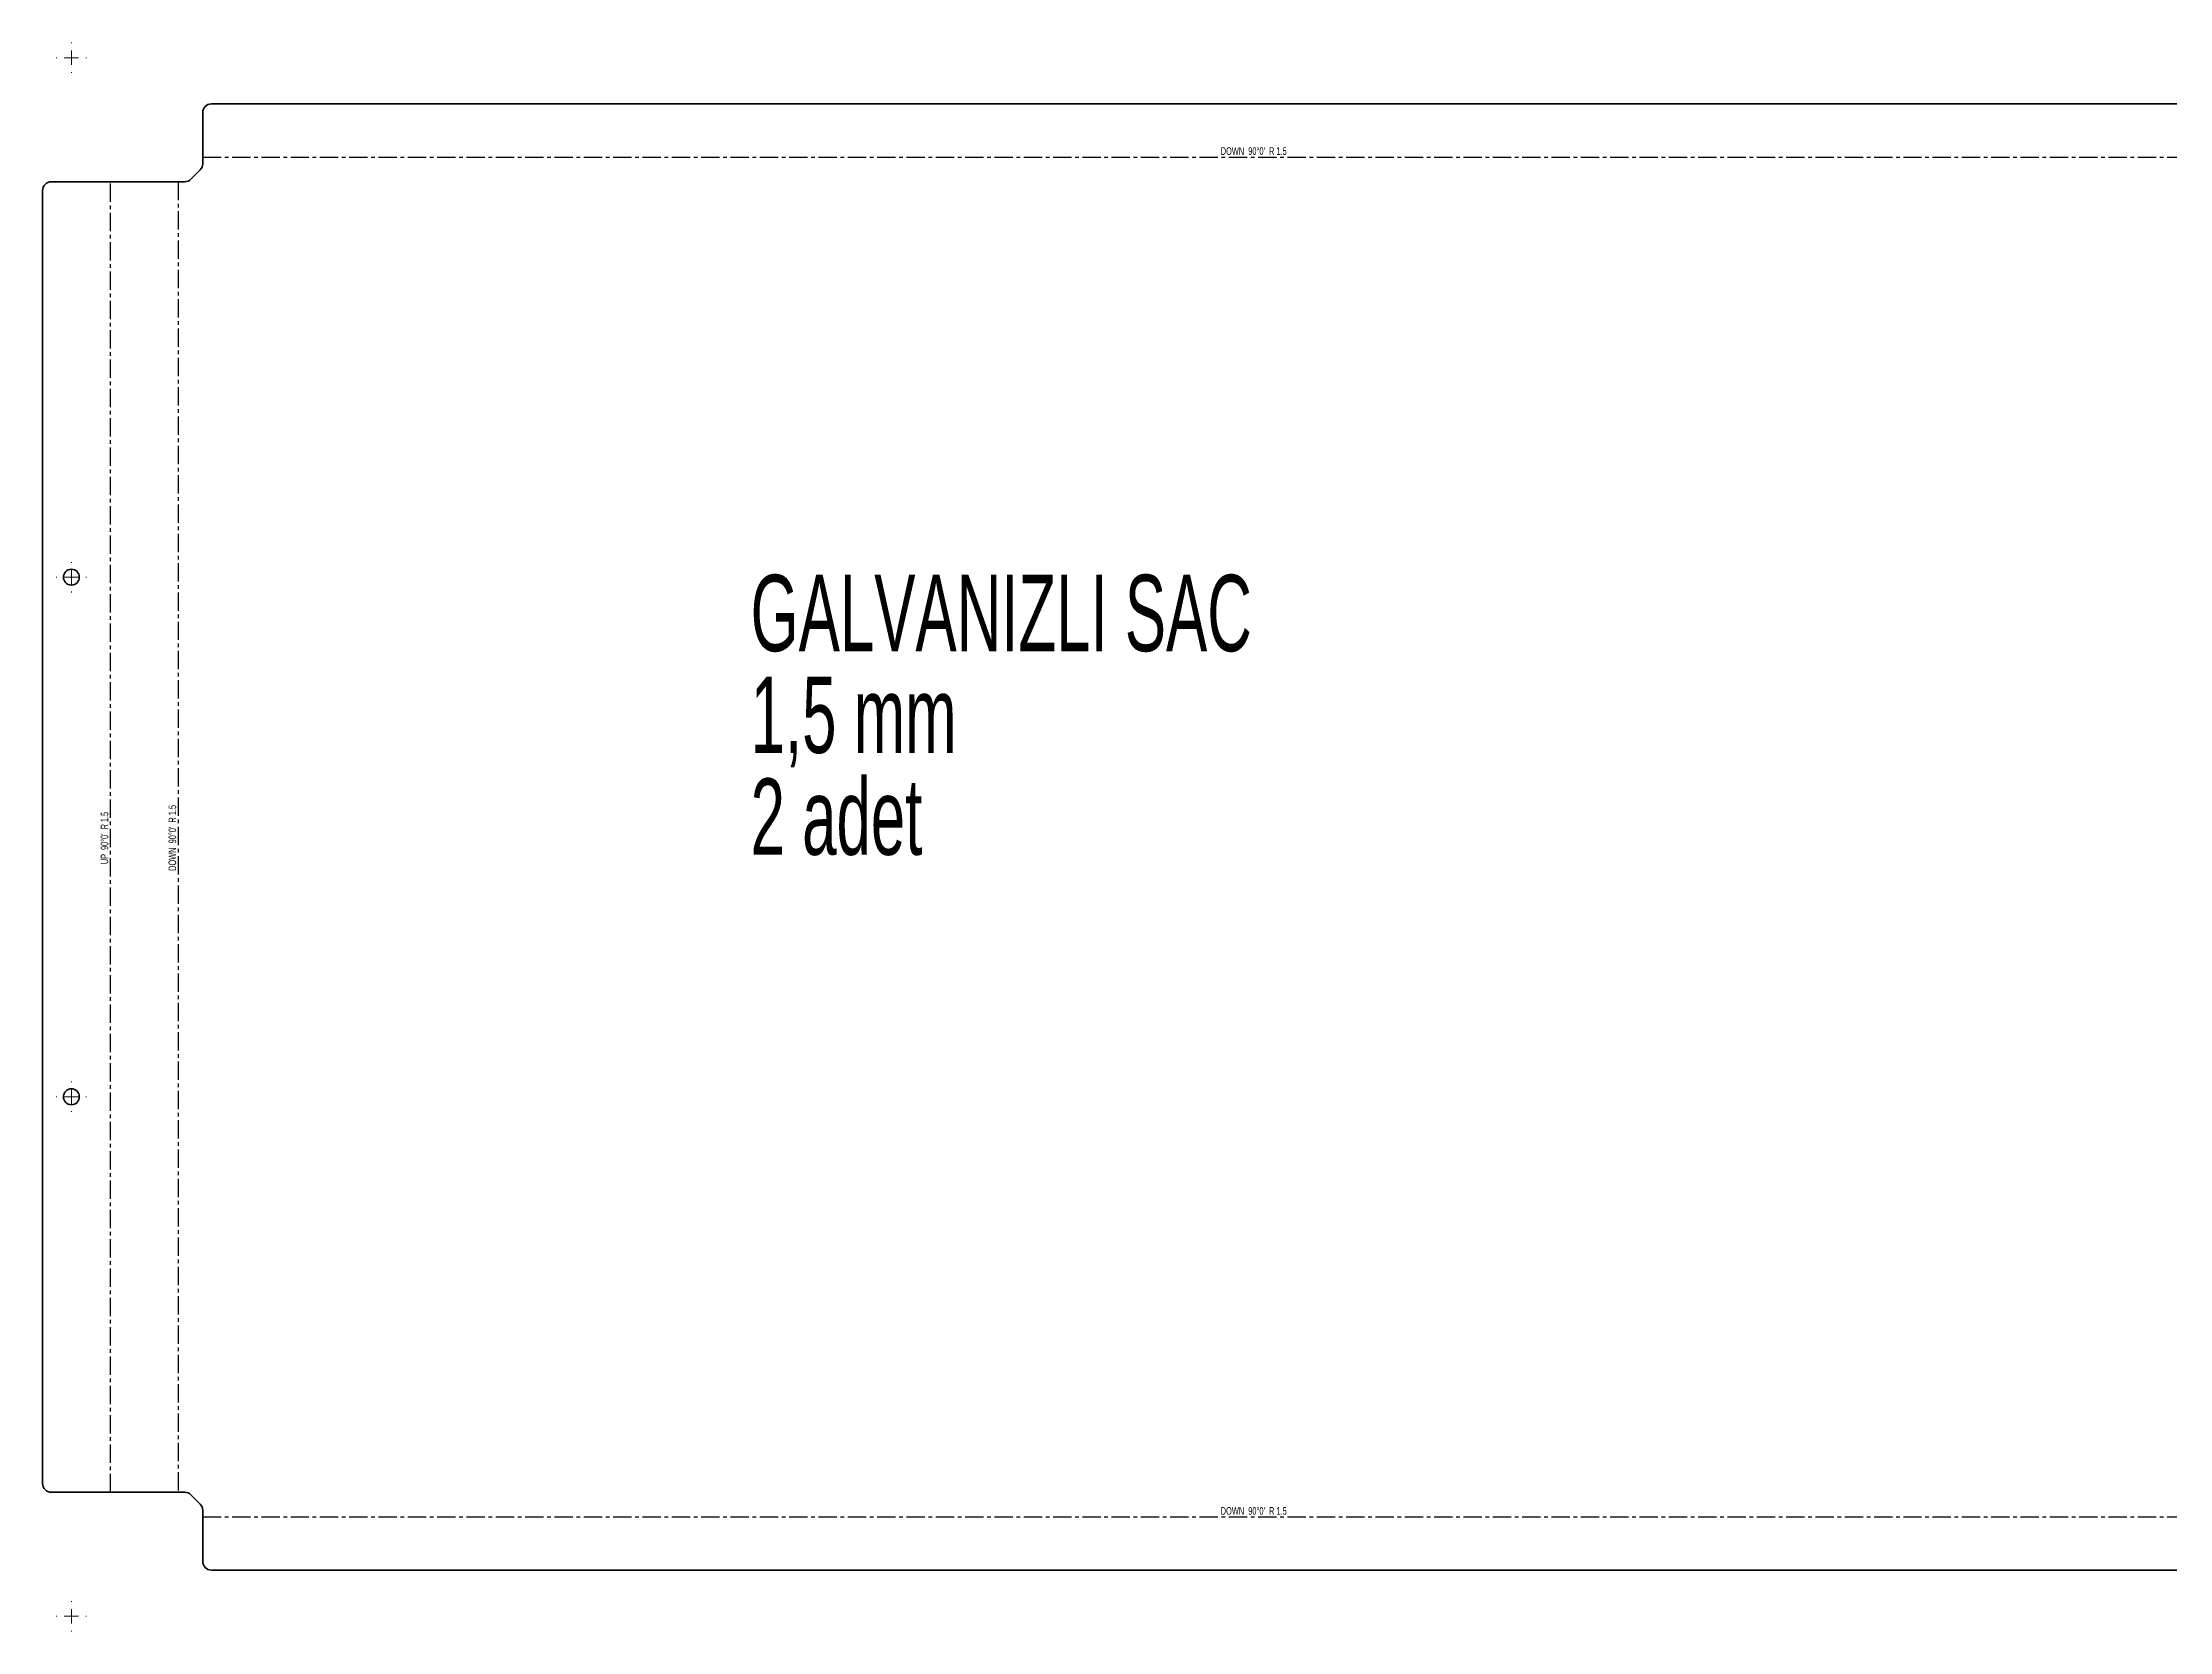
# Model space of a CAD drawing. Header units: millimetres. Extents: x -597 to 1296, y -609 to 884.
# Drawn here: x -387 to 350, y -609 to -58 of the extents above; entities that cross this region are included whole.
import ezdxf

# ---------------------------------------------------------------- set-up
doc = ezdxf.new("R2010")
doc.units = ezdxf.units.MM
doc.linetypes.add('CENTER', pattern=[10.16, 6.35, -1.27, 1.27, -1.27])
doc.styles.add('SLDTEXTSTYLE0', font='TXT', dxfattribs={"width": 0.605})
doc.styles.add('SLDTEXTSTYLE1', font='TXT', dxfattribs={"width": 0.572187})

# ---------------------------------------------------------------- blocks, each defined once
blk = doc.blocks.new('SW_CENTERMARKSYMBOL_0')
at = {"color": 0, "linetype": 'Continuous', "lineweight": 18}
for p, q in [((-5, 0), (-5.25, 0)), ((0, 0), (-2.5, 0)), ((0, 5), (0, 5.25)), ((0, 0), (0, 2.5)), ((0, 0), (0, -2.5)), ((0, 0), (2.5, 0)), ((5, 0), (5.25, 0)), ((0, -5), (0, -5.25))]:
    blk.add_line(p, q, dxfattribs=at)
blk = doc.blocks.new('SW_CENTERMARKSYMBOL_1')
at = {"color": 0, "linetype": 'Continuous', "lineweight": 18}
for p, q in [((-5, 0), (-5.25, 0)), ((0, 0), (-2.5, 0)), ((0, 5), (0, 5.25)), ((0, 0), (0, 2.5)), ((0, 0), (0, -2.5)), ((0, 0), (2.5, 0)), ((5, 0), (5.25, 0)), ((0, -5), (0, -5.25))]:
    blk.add_line(p, q, dxfattribs=at)
blk = doc.blocks.new('SW_CENTERMARKSYMBOL_2')
at = {"color": 0, "linetype": 'Continuous', "lineweight": 18}
for p, q in [((-5, 0), (-5.25, 0)), ((0, 0), (-2.5, 0)), ((0, 5), (0, 5.25)), ((0, 0), (0, 2.5)), ((0, 0), (0, -2.5)), ((0, 0), (2.5, 0)), ((5, 0), (5.25, 0)), ((0, -5), (0, -5.25))]:
    blk.add_line(p, q, dxfattribs=at)
blk = doc.blocks.new('SW_CENTERMARKSYMBOL_3')
at = {"color": 0, "linetype": 'Continuous', "lineweight": 18}
for p, q in [((-5, 0), (-5.25, 0)), ((0, 0), (-2.5, 0)), ((0, 5), (0, 5.25)), ((0, 0), (0, 2.5)), ((0, 0), (0, -2.5)), ((0, 0), (2.5, 0)), ((5, 0), (5.25, 0)), ((0, -5), (0, -5.25))]:
    blk.add_line(p, q, dxfattribs=at)

msp = doc.modelspace()

# ---------------------------------------------------------------- linework, layer by layer
at = {"color": 7, "linetype": 'Continuous', "lineweight": 35}
for p, q in [((394.08, -79.59), (-328.92, -79.59)), ((-331.92, -100.35), (-331.92, -82.59)), ((-336.04, -105.71), (-332.79, -102.47)), ((-387.42, -109.59), (-387.42, -557.59)), ((-384.42, -106.59), (-338.16, -106.59)), ((-338.16, -560.59), (-384.42, -560.59)), ((-332.79, -564.71), (-336.04, -561.47)), ((-331.92, -584.6), (-331.92, -566.84)), ((-328.92, -587.6), (394.08, -587.6))]:
    msp.add_line(p, q, dxfattribs=at)
at = {"color": 7, "linetype": 'CENTER'}
for p, q in [((-331.92, -98.09), (397.08, -98.09)), ((-363.92, -560.59), (-363.92, -106.59)), ((-340.42, -106.59), (-340.42, -560.59)), ((-331.92, -569.09), (397.08, -569.09))]:
    msp.add_line(p, q, dxfattribs=at)
at = {"color": 7, "linetype": 'Continuous', "lineweight": 35}
for centre in [(-377.42, -243.59), (-377.42, -423.59)]:
    msp.add_circle(centre, 2.75, dxfattribs=at)
for centre, start, end in [((-328.92, -82.59), 90, 180), ((-334.92, -100.35), 315, 0), ((-384.42, -109.59), 90, 180), ((-338.16, -103.59), 270, 315), ((-384.42, -557.59), 180, 270), ((-338.16, -563.59), 45, 90), ((-334.92, -566.84), 0, 45), ((-328.92, -584.6), 180, 270)]:
    msp.add_arc(centre, 3, start, end, dxfattribs=at)

# ---------------------------------------------------------------- block references
at = {"color": 7, "linetype": 'Continuous', "lineweight": 0}
for name, p in [('SW_CENTERMARKSYMBOL_0', (-377.42, -63.59)), ('SW_CENTERMARKSYMBOL_1', (-377.42, -243.59)), ('SW_CENTERMARKSYMBOL_2', (-377.42, -423.59)), ('SW_CENTERMARKSYMBOL_3', (-377.42, -603.59))]:
    msp.add_blockref(name, p, dxfattribs=at)

# ---------------------------------------------------------------- texts
at = {"color": 7, "linetype": 'Continuous', "lineweight": 0, "style": 'SLDTEXTSTYLE0'}
for s, insert, char_height, attachment_point in [("DOWN  90°0'  R 1.5", (32.27, -94.62), 2.6458, 2), ('GALVANIZLI SAC', (-142.06, -242.76), 26.4583, 1), ('1,5 mm', (-142.06, -278.03), 26.458, 1), ('2 adet', (-142.06, -313.31), 26.458, 1), ("DOWN  90°0'  R 1.5", (32.27, -565.75), 2.6458, 2)]:
    msp.add_mtext(s, dxfattribs=dict(at, insert=insert, char_height=char_height, attachment_point=attachment_point))
at = {"color": 7, "linetype": 'Continuous', "lineweight": 0, "char_height": 2.6458, "attachment_point": 2, "rotation": 90}
for s, insert, style in [("UP  90°0'  R 1.5", (-367.27, -333.95), 'SLDTEXTSTYLE1'), ("DOWN  90°0'  R 1.5", (-343.77, -333.91), 'SLDTEXTSTYLE0')]:
    msp.add_mtext(s, dxfattribs=dict(at, insert=insert, style=style))

doc.saveas('drawing.dxf')
